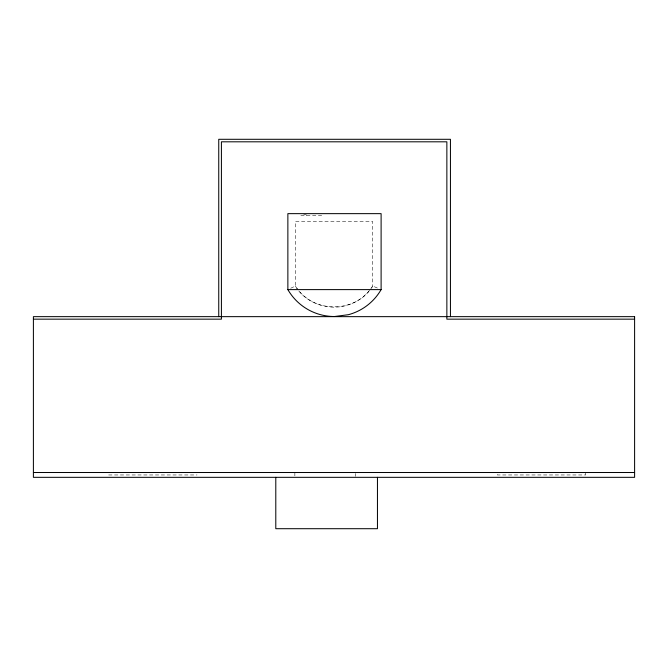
<?xml version="1.0" encoding="UTF-8"?>
<svg xmlns="http://www.w3.org/2000/svg" width="668" height="668" viewBox="0 0 668 668"><rect width="100%" height="100%" fill="white"/><g stroke="black" fill="none" stroke-linecap="round" stroke-linejoin="round"><path stroke-width="0.5" stroke-dasharray="3.34 2.5" d="M290.68 288.275L295.373 286.054L295.373 221.467L372.711 221.467L372.711 286.054A45.95 45.95 0 0 1 370.297 289.461M300.851 215.555L322.611 215.555M108.667 474.965L197.052 474.965M377.378 288.033L372.711 286.054C356.269 313.735 311.814 313.735 295.373 286.054A45.95 45.95 0 0 0 297.786 289.461M585.694 472.911L585.694 474.965L497.309 474.965L497.309 472.911M355.259 473.47L355.259 476.368M306.245 215.555L306.245 214.729L302.696 214.729L302.696 215.555M294.864 472.51L294.864 476.368M369.646 290.279A45.95 45.95 0 0 1 298.446 290.279"/><path stroke-width="1" d="M287.866 289.611L381.111 289.611L381.111 213.643L287.866 213.643L287.866 289.611A53.832 53.832 0 0 0 334.484 316.523L348.42 314.695A53.832 53.832 0 0 0 381.111 289.611M33.4 319.162L221.409 319.162L221.409 141.808L446.859 141.808L446.859 319.162L634.6 319.162M33.4 472.51L634.6 472.51M450.441 316.649L450.441 139.295L218.745 139.295L218.745 316.649M377.453 477.328L377.453 528.705L275.792 528.705L275.792 477.328M634.6 316.649L33.4 316.649L33.4 477.328L634.6 477.328L634.6 316.649"/></g></svg>
